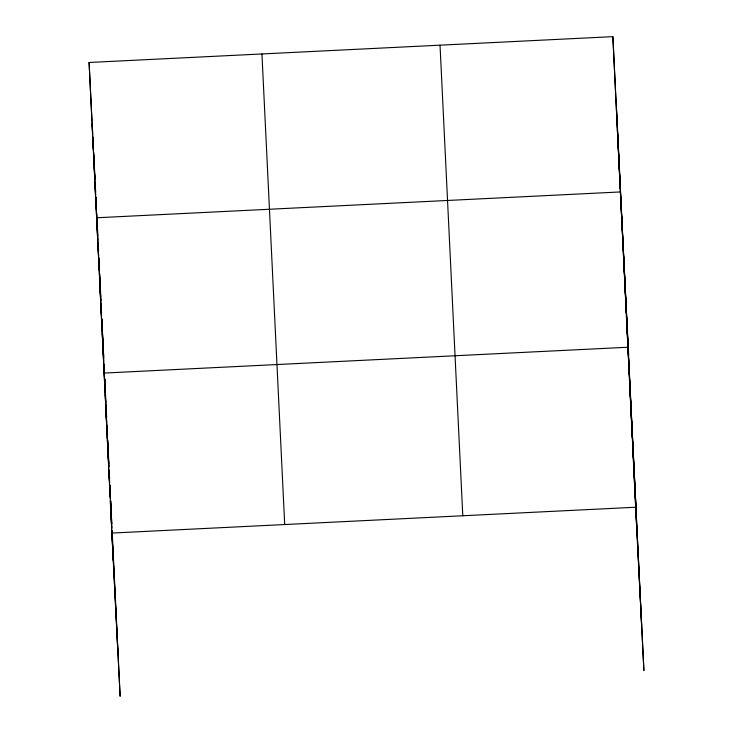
<?xml version="1.0" encoding="UTF-8"?>
<svg xmlns="http://www.w3.org/2000/svg" width="733" height="733" viewBox="0 0 733 733"><rect width="100%" height="100%" fill="white"/><g stroke="black" fill="none" stroke-linecap="round" stroke-linejoin="round"><path stroke-width="1.1" d="M113.258 560.69L89.096 62.479L612.87 36.65L643.904 670.521L635.639 507.236L111.856 533.065L120.13 696.35L112.122 530.802M617.378 129.823L618.78 157.448M618.881 160.884L620.283 188.509M628.657 355.23L620.384 191.945L96.6 217.774L100.045 285.696M623.389 254.058L624.791 281.683M624.892 285.119L626.294 312.744M626.394 316.18L627.796 343.804M636.171 510.516L627.897 347.231L104.113 373.07L106.652 423.078M629.445 379.236L630.847 406.861M630.994 411.231L632.396 438.865M632.542 443.236L633.944 470.861M634.091 475.231L635.493 502.856M89.096 62.479L91.992 121.165M92.138 122.567L92.706 133.754M93.485 149.156L92.871 137.071L93.457 149.294M93.65 152.446L94.209 163.432M94.429 167.82L94.933 177.707M95.208 183.241L95.666 192.193M95.95 197.791L96.399 206.743M96.738 213.459L97.141 221.293M92.092 124.601L93.439 151.117M93.595 155.662L94.942 182.178M95.098 186.713L96.499 214.348M100.155 287.932L100.769 300.054M100.934 303.343L101.438 313.229M101.713 318.718L102.272 329.703M102.492 334.092L103.005 344.125M103.289 349.723L103.738 358.675M104.022 364.274L104.48 373.225M104.874 381.059L104.764 378.824L105.195 387.711M99.606 279.896L101.007 307.521M101.108 310.948L102.51 338.582M102.611 342.009L104.013 369.634M106.761 425.314L107.385 437.628M108.118 452.05L107.494 439.864L108.118 452.316M108.282 455.349L108.841 466.325M109.061 470.723L109.565 480.601M109.84 486.098L110.289 494.94M110.573 500.538L111.022 509.49M111.37 516.206L111.764 524.04L111.425 516.389M112.103 530.756L112.387 536.354M105.662 405.065L107.064 432.69M107.21 437.07L108.612 464.695M108.759 469.065L110.161 496.69M110.307 501.07L111.709 528.695M616.545 109.043L641.641 625.753M612.87 36.65L637.032 534.861M440.029 45.171L462.789 515.757M261.938 53.958L284.706 524.544M97.471 227.981L97.846 235.751M98.222 243.512L98.598 251.282M98.918 257.934L99.294 265.703M99.67 273.464L100.045 281.225M100.366 287.886L100.797 296.755M101.117 303.416L101.493 311.177M101.869 318.947L102.244 326.707M102.565 333.359L102.996 342.238M103.371 349.998L103.692 356.659M104.068 364.42L104.443 372.181M105.515 394.372L105.891 402.133M106.267 409.903L106.642 417.663M107.018 425.424L107.394 433.194M107.714 439.846L108.09 447.616M108.466 455.376L108.841 463.146M109.217 470.907L109.593 478.667M109.923 485.328L110.298 493.089M110.674 500.859L111.05 508.62M93.613 152.62L94.209 164.824M94.319 167.042L94.905 179.246M95.07 182.572L95.657 194.776M95.766 196.994L96.408 210.307M96.518 212.524L97.104 224.729M97.269 228.055L97.855 240.25M97.965 242.476L98.607 255.78M98.854 258.648L99.303 270.202M99.468 273.528L100.055 285.733M100.164 287.95L100.806 301.263M100.916 303.48L101.502 315.685M101.667 319.011L102.254 331.206M102.363 333.433L103.005 346.736M103.115 348.954L103.701 361.158M103.866 364.484L104.453 376.689M104.562 378.906L105.204 392.219M105.314 394.436L105.9 406.641M106.065 409.967L106.652 422.171M106.899 425.03L107.403 437.693M108.282 455.743L108.832 467.178M109.098 470.513L109.611 483.175M109.721 485.457L110.326 498.028M110.564 500.731L111.04 512.889M111.205 516.316L111.764 527.742M111.929 531.178L117.857 651.582"/></g></svg>
